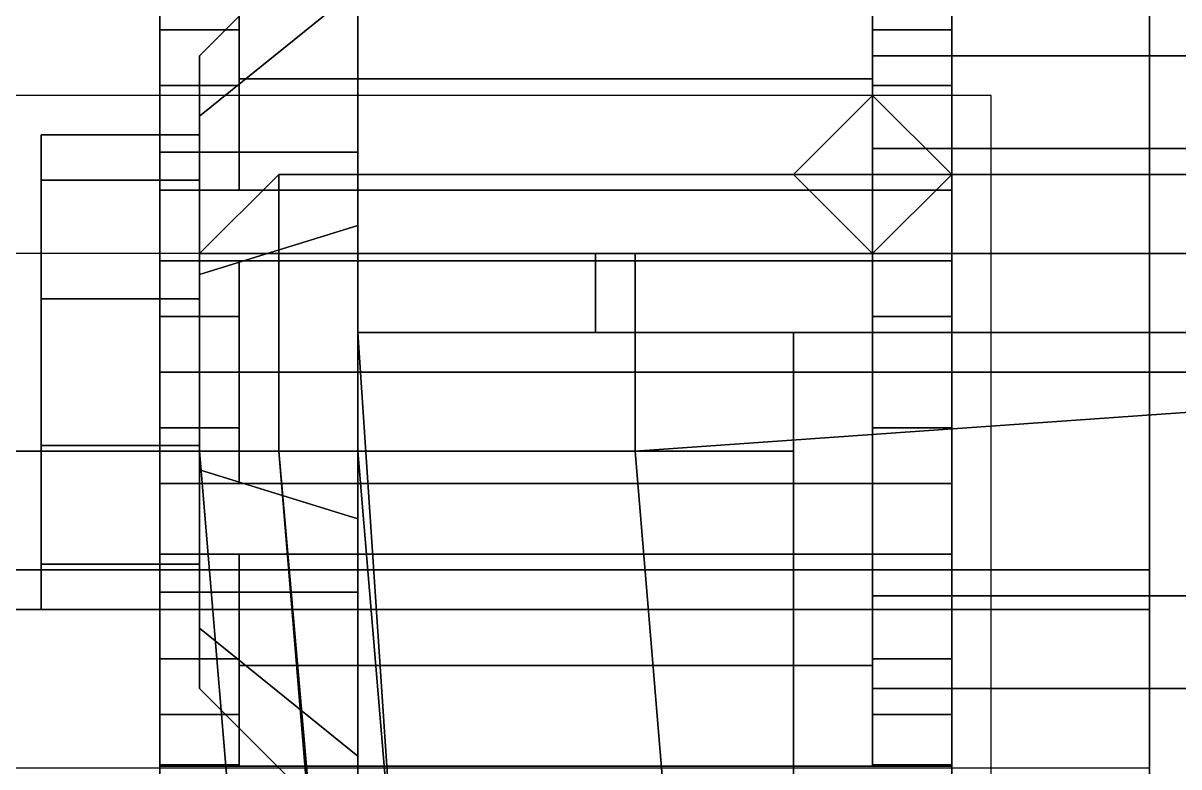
# Model space of a CAD drawing. Header units: millimetres. Extents: x -1 to 1, y -2.4 to 8.9.
# Drawn here: x -0.8646 to -0.5726, y 0.0602 to 0.2483 of the extents above; entities that cross this region are included whole.
import ezdxf

# ---------------------------------------------------------------- set-up
doc = ezdxf.new("R2010")
doc.units = ezdxf.units.MM
for name, color, linetype in [('cab_c4p', 7, 'Continuous'), ('fenders', 6, 'Continuous'), ('fenders_c4p', 6, 'Continuous'), ('internals_c4p', 3, 'Continuous'), ('rear_axle_c4p', 7, 'Continuous'), ('tracks', 3, 'Continuous'), ('wheels_c4p', 2, 'Continuous')]:
    doc.layers.add(name, color=color, linetype=linetype)

msp = doc.modelspace()

# ---------------------------------------------------------------- linework, layer by layer
for points in [[(-0.65, 0.23, 0.4), (-0.67, 0.21, 0.4), (-0.67, 0.21, 0.93), (-0.65, 0.23, 0.93)], [(-0.65, 0.23, 0.93), (-0.67, 0.21, 0.93), (-0.65, 0.19, 0.93), (-0.63, 0.21, 0.93)], [(-0.63, 0.21, 0.4), (-0.65, 0.23, 0.4), (-0.65, 0.23, 0.93), (-0.63, 0.21, 0.93)], [(-0.8, 0.19, 2.05), (-0.8, 0.19, 2.05), (-0.82, 0.19, 2.06), (-0.8, 0.21, 2.06)], [(-0.8, 0.21, 2.06), (-0.82, 0.19, 2.06), (-0.8, 0.19, 2.07)], [(0.8, 0.19, 2.05), (-0.8, 0.19, 2.05), (-0.8, 0.21, 2.06), (0.8, 0.21, 2.06)], [(0.8, 0.21, 2.06), (-0.8, 0.21, 2.06), (-0.8, 0.19, 2.07), (0.8, 0.19, 2.07)], [(-0.67, 0.21, 0.4), (-0.65, 0.19, 0.4), (-0.65, 0.19, 0.93), (-0.67, 0.21, 0.93)], [(-0.65, 0.19, 0.4), (-0.63, 0.21, 0.4), (-0.63, 0.21, 0.93), (-0.65, 0.19, 0.93)], [(-0.82, 0.19, 2.06), (-0.82, 0.14, 2.06), (-0.8, 0.14, 2.07), (-0.8, 0.19, 2.07)], [(-0.8, 0.19, 2.05), (-0.8, 0.14, 2.05), (-0.82, 0.14, 2.06), (-0.82, 0.19, 2.06)], [(-0.8, 0.19, 0.69), (-0.8, 0.14, 0.69), (-0.8, 0.14, 2.05), (-0.8, 0.19, 2.05)], [(0.8, 0.19, 0.69), (-0.8, 0.19, 0.69), (-0.27, 0.19, 1.66), (0.27, 0.19, 1.66)], [(0.8, 0.19, 2.07), (-0.8, 0.19, 2.07), (-0.71, 0.19, 2.14), (0.71, 0.19, 2.14)], [(-0.8, 0.19, 2.07), (-0.8, 0.14, 2.07), (-0.71, 0.14, 2.14), (-0.71, 0.19, 2.14)], [(0.27, 0.19, 1.9), (-0.27, 0.19, 1.9), (-0.8, 0.19, 2.05), (0.8, 0.19, 2.05)], [(-0.27, 0.19, 1.66), (-0.8, 0.19, 0.69), (-0.8, 0.19, 2.05), (-0.27, 0.19, 1.9)], [(-0.71, 0.19, 2.14), (-0.71, 0.14, 2.14), (0, 0.19, 2.2)], [(-0.71, 0.14, 2.14), (-0.69, -0.1, 2.14), (0, -0.44, 2.2), (0, 0.19, 2.2)], [(0.71, 0.19, 2.14), (-0.71, 0.19, 2.14), (0, 0.19, 2.2)], [(-0.82, 0.14, 2.06), (-0.8, -0.1, 2.06), (-0.78, -0.1, 2.07), (-0.8, 0.14, 2.07)], [(-0.8, 0.14, 2.05), (-0.78, -0.1, 2.05), (-0.8, -0.1, 2.06), (-0.82, 0.14, 2.06)], [(-0.8, 0.14, 0.69), (-0.78, -0.1, 0.69), (-0.78, -0.1, 1.56), (-0.78333, -0.05, 1.56)], [(-0.8, 0.14, 2.07), (-0.78, -0.1, 2.07), (-0.69, -0.1, 2.14), (-0.71, 0.14, 2.14)], [(-0.78417, -0.05, 1.99), (-0.78, -0.1, 1.99), (-0.78, -0.1, 2.05), (-0.8, 0.14, 2.05)], [(-0.8, 0.14, 0.69), (-0.78333, -0.05, 1.56), (-0.78417, -0.05, 1.99), (-0.8, 0.14, 2.05)]]:
    msp.add_3dface(points)
at = {"layer": 'cab_c4p'}
for points in [[(-0.8, 0.21, 2.06), (-0.82, 0.19, 2.06), (-0.8, 0.19, 2.07)], [(-0.8, 0.19, 2.05), (-0.8, 0.19, 2.05), (-0.82, 0.19, 2.06), (-0.8, 0.21, 2.06)], [(0.8, 0.21, 2.06), (-0.8, 0.21, 2.06), (-0.8, 0.19, 2.07), (0.8, 0.19, 2.07)], [(0.8, 0.19, 2.05), (-0.8, 0.19, 2.05), (-0.8, 0.21, 2.06), (0.8, 0.21, 2.06)], [(-0.8, 0.19, 2.05), (-0.8, 0.14, 2.05), (-0.82, 0.14, 2.06), (-0.82, 0.19, 2.06)], [(-0.82, 0.19, 2.06), (-0.82, 0.14, 2.06), (-0.8, 0.14, 2.07), (-0.8, 0.19, 2.07)], [(-0.72, 0.19, 1.54), (-0.8, 0.19, 0.84), (-0.8, 0.19, 2.05), (-0.72, 0.19, 2.05)], [(0.8, 0.19, 0.84), (-0.8, 0.19, 0.84), (-0.72, 0.19, 1.54), (0.72, 0.19, 1.54)], [(-0.8, 0.19, 0.84), (-0.8, 0.14, 0.84), (-0.8, 0.14, 2.05), (-0.8, 0.19, 2.05)], [(0.8, 0.19, 2.07), (-0.8, 0.19, 2.07), (-0.71, 0.19, 2.14), (0.71, 0.19, 2.14)], [(-0.8, 0.19, 2.07), (-0.8, 0.14, 2.07), (-0.71, 0.14, 2.14), (-0.71, 0.19, 2.14)], [(0.72, 0.19, 1.54), (-0.72, 0.19, 1.54), (-0.72, 0.17, 1.54), (0.72, 0.17, 1.54)], [(-0.72, 0.19, 1.54), (-0.72, 0.19, 2.05), (-0.72, 0.17, 2.05), (-0.72, 0.17, 1.54)], [(0.71, 0.19, 2.14), (-0.71, 0.19, 2.14), (0, 0.19, 2.2)], [(-0.71, 0.14, 2.14), (-0.69, -0.1, 2.14), (0, -0.44, 2.2), (0, 0.19, 2.2)], [(-0.71, 0.19, 2.14), (-0.71, 0.14, 2.14), (0, 0.19, 2.2)], [(-0.8, 0.14, 2.05), (-0.78, -0.1, 2.05), (-0.8, -0.1, 2.06), (-0.82, 0.14, 2.06)], [(-0.82, 0.14, 2.06), (-0.8, -0.1, 2.06), (-0.78, -0.1, 2.07), (-0.8, 0.14, 2.07)], [(-0.8, 0.14, 0.84), (-0.79, 0.02, 1.54), (-0.79, 0.02, 2.05), (-0.8, 0.14, 2.05)], [(-0.8, 0.14, 2.07), (-0.78, -0.1, 2.07), (-0.69, -0.1, 2.14), (-0.71, 0.14, 2.14)], [(-0.8, 0.14, 0.84), (-0.78667, -0.02, 0.81), (-0.79, 0.02, 1.54)]]:
    msp.add_3dface(points, dxfattribs=at)
at = {"layer": 'fenders'}
msp.add_3dface([(-0.92, -1.22, 0.4), (-0.62, -1.22, 0.4), (-0.62, 0.23, 0.4), (-0.92, 0.23, 0.4)], dxfattribs=at)
at = {"layer": 'fenders_c4p'}
for points in [[(-0.92, 0.14, 0.84), (-0.8, 0.14, 0.84), (-0.8, 0.19, 0.84), (-0.92, 0.19, 0.84)], [(-0.92, -0.02, 0.81), (-0.78667, -0.02, 0.81), (-0.8, 0.14, 0.84), (-0.92, 0.14, 0.84)]]:
    msp.add_3dface(points, dxfattribs=at)
at = {"layer": 'internals_c4p'}
for points in [[(-0.67, 0.17, 1.54), (-0.72, 0.17, 1.54), (-0.78, 0.17, 0.86), (-0.67, 0.17, 0.86)], [(-0.72, 0.17, 2.05), (-0.78, 0.17, 2.05), (-0.78, 0.17, 0.86), (-0.72, 0.17, 1.54)], [(-0.67, 0.17, 0.86), (-0.78, 0.17, 0.86), (-0.78, 0.14, 0.86), (-0.67, 0.14, 0.86)], [(-0.78, 0.17, 2.05), (-0.78, 0.17, 2.05), (-0.78, 0.14, 0.86), (-0.78, 0.17, 0.86)], [(-0.78, 0.14, 0.86), (-0.78, 0.17, 2.05), (-0.77, 0.02, 1.54), (-0.76667, -0.02, 0.83)], [(-0.78, 0.17, 2.05), (-0.77, 0.02, 2.05), (-0.77, 0.02, 2.05), (-0.77, 0.02, 1.54)], [(0.67, 0.17, 1.54), (-0.67, 0.17, 1.54), (-0.67, 0.01, 1.54), (0.67, 0.01, 1.54)], [(-0.67, 0.01, 1.54), (-0.67, 0.17, 1.54), (-0.67, 0.14, 0.86), (-0.67, 0.01, 1.12)], [(-0.67, 0.17, 1.54), (-0.67, 0.17, 1.54), (-0.67, 0.17, 0.86), (-0.67, 0.14, 0.86)], [(-0.67, 0.14, 0.86), (-0.78, 0.14, 0.86), (-0.76667, -0.02, 0.83), (-0.67, -0.02, 0.83)], [(-0.67, 0.01, 1.12), (-0.67, 0.01, 1.12), (-0.67, 0.14, 0.86), (-0.67, -0.02, 0.83)]]:
    msp.add_3dface(points, dxfattribs=at)
at = {"layer": 'rear_axle_c4p'}
for points in [[(0.65, 0.24, 0.43), (0.65, 0.21657, 0.37343), (-0.65, 0.21657, 0.37343), (-0.65, 0.24, 0.43)], [(0.65, 0.21657, 0.48657), (0.65, 0.24, 0.43), (-0.65, 0.24, 0.43), (-0.65, 0.21657, 0.48657)], [(0.65, 0.21657, 0.37343), (0.65, 0.16, 0.35), (-0.65, 0.16, 0.35), (-0.65, 0.21657, 0.37343)], [(0.65, 0.16, 0.51), (0.65, 0.21657, 0.48657), (-0.65, 0.21657, 0.48657), (-0.65, 0.16, 0.51)], [(0.65, 0.16, 0.35), (0.65, 0.10343, 0.37343), (-0.65, 0.10343, 0.37343), (-0.65, 0.16, 0.35)], [(0.65, 0.10343, 0.48657), (0.65, 0.16, 0.51), (-0.65, 0.16, 0.51), (-0.65, 0.10343, 0.48657)], [(0.65, 0.10343, 0.37343), (0.65, 0.08, 0.43), (-0.65, 0.08, 0.43), (-0.65, 0.10343, 0.37343)], [(0.65, 0.08, 0.43), (0.65, 0.10343, 0.48657), (-0.65, 0.10343, 0.48657), (-0.65, 0.08, 0.43)]]:
    msp.add_3dface(points, dxfattribs=at)
at = {"layer": 'tracks'}
for points in [[(-0.88, 0.11, 0.67), (-0.88, 1.13, 0.7), (-0.58, 1.13, 0.7), (-0.58, 0.11, 0.67)], [(-0.58, 0.1, 0.72), (-0.58, 1.13, 0.75), (-0.88, 1.13, 0.75), (-0.88, 0.1, 0.72)], [(-0.58, 1.13, 0.7), (-0.58, 1.13, 0.75), (-0.58, 0.1, 0.72), (-0.58, 0.11, 0.67)], [(-0.88, 0.59, 0.06), (-0.88, 0.06, 0.21), (-0.58, 0.06, 0.21), (-0.58, 0.59, 0.06)], [(-0.58, 0.06, 0.21), (-0.58, 0.01, 0.18), (-0.58, 0.57, 0.01), (-0.58, 0.59, 0.06)], [(-0.58, 0.57, 0.01), (-0.58, 0.01, 0.18), (-0.88, 0.01, 0.18), (-0.88, 0.57, 0.01)], [(-0.88, 0.02, 0.63), (-0.88, 0.11, 0.67), (-0.58, 0.11, 0.67), (-0.58, 0.02, 0.63)], [(-0.58, 0.11, 0.67), (-0.58, 0.1, 0.72), (-0.58, 0.01, 0.68), (-0.58, 0.02, 0.63)], [(-0.58, 0.01, 0.68), (-0.58, 0.1, 0.72), (-0.88, 0.1, 0.72), (-0.88, 0.01, 0.68)]]:
    msp.add_3dface(points, dxfattribs=at)
at = {"layer": 'wheels_c4p'}
for points in [[(-0.83, 0.35416, 0.28893), (-0.83, 0.30107, 0.23584), (-0.83, 0.21562, 0.25881), (-0.83, 0.30562, 0.3242)], [(-0.78, 0.21562, 0.25881), (-0.78, 0.30562, 0.3242), (-0.83, 0.30562, 0.3242), (-0.83, 0.21562, 0.25881)], [(-0.78, 0.30562, 0.5358), (-0.78, 0.21562, 0.60119), (-0.83, 0.21562, 0.60119), (-0.83, 0.30562, 0.5358)], [(-0.83, 0.23416, 0.65825), (-0.83, 0.30107, 0.62416), (-0.83, 0.30562, 0.5358), (-0.83, 0.21562, 0.60119)], [(-0.78, 0.21562, 0.60119), (-0.78, 0.30562, 0.5358), (-0.78, 0.25708, 0.50053), (-0.78, 0.19708, 0.54413)], [(-0.78, 0.30562, 0.3242), (-0.78, 0.21562, 0.25881), (-0.78, 0.19708, 0.31587), (-0.78, 0.25708, 0.35947)], [(-0.83, 0.30107, 0.23584), (-0.83, 0.23416, 0.20175), (-0.83, 0.21562, 0.25881)], [(-0.78, 0.25708, 0.50053), (-0.78, 0.28, 0.43), (-0.82, 0.24, 0.43), (-0.82, 0.22472, 0.47702)], [(-0.78, 0.28, 0.43), (-0.78, 0.25708, 0.35947), (-0.82, 0.22472, 0.38298), (-0.82, 0.24, 0.43)], [(-0.83, 0.24652, 0.6963), (-0.83, 0.25922, 0.68983), (-0.83, 0.25956, 0.64531), (-0.83, 0.23416, 0.65825)], [(-0.83, 0.25922, 0.17017), (-0.83, 0.24652, 0.1637), (-0.83, 0.23416, 0.20175), (-0.83, 0.25956, 0.21469)], [(-0.81, 0.24652, 0.6963), (-0.81, 0.25922, 0.68983), (-0.83, 0.25922, 0.68983), (-0.83, 0.24652, 0.6963)], [(-0.81, 0.25922, 0.17017), (-0.81, 0.24652, 0.1637), (-0.83, 0.24652, 0.1637), (-0.83, 0.25922, 0.17017)], [(-0.78, 0.19708, 0.54413), (-0.78, 0.25708, 0.50053), (-0.82, 0.22472, 0.47702), (-0.82, 0.18472, 0.50608)], [(-0.78, 0.25708, 0.35947), (-0.78, 0.19708, 0.31587), (-0.82, 0.18472, 0.35392), (-0.82, 0.22472, 0.38298)], [(-0.65, 0.23416, 0.65825), (-0.65, 0.25956, 0.64531), (-0.81, 0.25956, 0.64531), (-0.81, 0.23416, 0.65825)], [(-0.81, 0.23416, 0.65825), (-0.81, 0.25956, 0.64531), (-0.81, 0.25922, 0.68983), (-0.81, 0.24652, 0.6963)], [(-0.65, 0.25956, 0.21469), (-0.65, 0.23416, 0.20175), (-0.81, 0.23416, 0.20175), (-0.81, 0.25956, 0.21469)], [(-0.81, 0.25956, 0.21469), (-0.81, 0.23416, 0.20175), (-0.81, 0.24652, 0.1637), (-0.81, 0.25922, 0.17017)], [(-0.65, 0.24652, 0.6963), (-0.65, 0.25922, 0.68983), (-0.65, 0.25956, 0.64531), (-0.65, 0.23416, 0.65825)], [(-0.65, 0.25922, 0.17017), (-0.65, 0.24652, 0.1637), (-0.65, 0.23416, 0.20175), (-0.65, 0.25956, 0.21469)], [(-0.63, 0.24652, 0.6963), (-0.63, 0.25922, 0.68983), (-0.65, 0.25922, 0.68983), (-0.65, 0.24652, 0.6963)], [(-0.63, 0.25922, 0.17017), (-0.63, 0.24652, 0.1637), (-0.65, 0.24652, 0.1637), (-0.65, 0.25922, 0.17017)], [(-0.63, 0.23416, 0.65825), (-0.63, 0.25956, 0.64531), (-0.63, 0.25922, 0.68983), (-0.63, 0.24652, 0.6963)], [(-0.63, 0.25956, 0.21469), (-0.63, 0.23416, 0.20175), (-0.63, 0.24652, 0.1637), (-0.63, 0.25922, 0.17017)], [(-0.81, 0.23245, 0.69853), (-0.81, 0.24652, 0.6963), (-0.83, 0.24652, 0.6963), (-0.83, 0.23245, 0.69853)], [(-0.83, 0.23245, 0.69853), (-0.83, 0.24652, 0.6963), (-0.83, 0.23416, 0.65825), (-0.83, 0.20601, 0.66271)], [(-0.81, 0.24652, 0.1637), (-0.81, 0.23245, 0.16147), (-0.83, 0.23245, 0.16147), (-0.83, 0.24652, 0.1637)], [(-0.83, 0.24652, 0.1637), (-0.83, 0.23245, 0.16147), (-0.83, 0.20601, 0.19729), (-0.83, 0.23416, 0.20175)], [(-0.81, 0.20601, 0.66271), (-0.81, 0.23416, 0.65825), (-0.81, 0.24652, 0.6963), (-0.81, 0.23245, 0.69853)], [(-0.81, 0.23416, 0.20175), (-0.81, 0.20601, 0.19729), (-0.81, 0.23245, 0.16147), (-0.81, 0.24652, 0.1637)], [(-0.65, 0.23245, 0.69853), (-0.65, 0.24652, 0.6963), (-0.65, 0.23416, 0.65825), (-0.65, 0.20601, 0.66271)], [(-0.63, 0.23245, 0.69853), (-0.63, 0.24652, 0.6963), (-0.65, 0.24652, 0.6963), (-0.65, 0.23245, 0.69853)], [(-0.65, 0.24652, 0.1637), (-0.65, 0.23245, 0.16147), (-0.65, 0.20601, 0.19729), (-0.65, 0.23416, 0.20175)], [(-0.63, 0.24652, 0.1637), (-0.63, 0.23245, 0.16147), (-0.65, 0.23245, 0.16147), (-0.65, 0.24652, 0.1637)], [(-0.63, 0.20601, 0.66271), (-0.63, 0.23416, 0.65825), (-0.63, 0.24652, 0.6963), (-0.63, 0.23245, 0.69853)], [(-0.63, 0.23416, 0.20175), (-0.63, 0.20601, 0.19729), (-0.63, 0.23245, 0.16147), (-0.63, 0.24652, 0.1637)], [(-0.82, 0.22472, 0.47702), (-0.82, 0.24, 0.43), (-0.82, 0.22, 0.43), (-0.82, 0.20854, 0.46527)], [(-0.82, 0.24, 0.43), (-0.82, 0.22472, 0.38298), (-0.82, 0.20854, 0.39473), (-0.82, 0.22, 0.43)], [(-0.83, 0.23416, 0.20175), (-0.83, 0.16, 0.19), (-0.83, 0.10438, 0.25881), (-0.83, 0.21562, 0.25881)], [(-0.83, 0.16, 0.67), (-0.83, 0.23416, 0.65825), (-0.83, 0.21562, 0.60119)], [(-0.65, 0.20601, 0.66271), (-0.65, 0.23416, 0.65825), (-0.81, 0.23416, 0.65825), (-0.81, 0.20601, 0.66271)], [(-0.65, 0.23416, 0.20175), (-0.65, 0.20601, 0.19729), (-0.81, 0.20601, 0.19729), (-0.81, 0.23416, 0.20175)], [(-0.81, 0.20601, 0.66271), (-0.81, 0.23245, 0.69853), (-0.83, 0.23245, 0.69853), (-0.83, 0.20601, 0.66271)], [(-0.81, 0.23245, 0.16147), (-0.81, 0.20601, 0.19729), (-0.83, 0.20601, 0.19729), (-0.83, 0.23245, 0.16147)], [(-0.63, 0.20601, 0.66271), (-0.63, 0.23245, 0.69853), (-0.65, 0.23245, 0.69853), (-0.65, 0.20601, 0.66271)], [(-0.63, 0.23245, 0.16147), (-0.63, 0.20601, 0.19729), (-0.65, 0.20601, 0.19729), (-0.65, 0.23245, 0.16147)], [(-0.82, 0.18472, 0.50608), (-0.82, 0.22472, 0.47702), (-0.82, 0.20854, 0.46527), (-0.82, 0.17854, 0.48706)], [(-0.82, 0.22472, 0.38298), (-0.82, 0.18472, 0.35392), (-0.82, 0.17854, 0.37294), (-0.82, 0.20854, 0.39473)], [(-0.82, 0.20854, 0.46527), (-0.82, 0.22, 0.43), (-0.86, 0.22, 0.43), (-0.86, 0.20854, 0.46527)], [(-0.82, 0.22, 0.43), (-0.82, 0.20854, 0.39473), (-0.86, 0.20854, 0.39473), (-0.86, 0.22, 0.43)], [(-0.86, 0.11146, 0.46527), (-0.86, 0.20854, 0.46527), (-0.86, 0.22, 0.43), (-0.86, 0.1, 0.43)], [(-0.86, 0.1, 0.43), (-0.86, 0.22, 0.43), (-0.86, 0.20854, 0.39473), (-0.86, 0.11146, 0.39473)], [(-0.78, 0.10438, 0.25881), (-0.78, 0.21562, 0.25881), (-0.83, 0.21562, 0.25881), (-0.83, 0.10438, 0.25881)], [(-0.78, 0.21562, 0.60119), (-0.78, 0.10438, 0.60119), (-0.83, 0.10438, 0.60119), (-0.83, 0.21562, 0.60119)], [(-0.83, 0.08584, 0.65825), (-0.83, 0.16, 0.67), (-0.83, 0.21562, 0.60119), (-0.83, 0.10438, 0.60119)], [(-0.78, 0.21562, 0.25881), (-0.78, 0.10438, 0.25881), (-0.78, 0.12292, 0.31587), (-0.78, 0.19708, 0.31587)], [(-0.78, 0.10438, 0.60119), (-0.78, 0.21562, 0.60119), (-0.78, 0.19708, 0.54413), (-0.78, 0.12292, 0.54413)], [(-0.82, 0.17854, 0.48706), (-0.82, 0.20854, 0.46527), (-0.86, 0.20854, 0.46527), (-0.86, 0.17854, 0.48706)], [(-0.82, 0.20854, 0.39473), (-0.82, 0.17854, 0.37294), (-0.86, 0.17854, 0.37294), (-0.86, 0.20854, 0.39473)], [(-0.86, 0.14146, 0.48706), (-0.86, 0.17854, 0.48706), (-0.86, 0.20854, 0.46527), (-0.86, 0.11146, 0.46527)], [(-0.86, 0.11146, 0.39473), (-0.86, 0.20854, 0.39473), (-0.86, 0.17854, 0.37294), (-0.86, 0.14146, 0.37294)], [(-0.63, 0.20601, 0.19729), (-0.63, 0.18815, 0.19446), (-0.83, 0.18815, 0.19446), (-0.83, 0.20601, 0.19729)], [(-0.63, 0.18815, 0.66554), (-0.63, 0.20601, 0.66271), (-0.83, 0.20601, 0.66271), (-0.83, 0.18815, 0.66554)], [(-0.78, 0.12292, 0.54413), (-0.78, 0.19708, 0.54413), (-0.82, 0.18472, 0.50608), (-0.82, 0.13528, 0.50608)], [(-0.78, 0.19708, 0.31587), (-0.78, 0.12292, 0.31587), (-0.82, 0.13528, 0.35392), (-0.82, 0.18472, 0.35392)], [(-0.81, 0.17408, 0.70777), (-0.81, 0.18815, 0.66554), (-0.83, 0.18815, 0.66554), (-0.83, 0.17408, 0.70777)], [(-0.83, 0.16, 0.71), (-0.83, 0.17408, 0.70777), (-0.83, 0.18815, 0.66554), (-0.83, 0.16, 0.67)], [(-0.83, 0.17408, 0.15223), (-0.83, 0.16, 0.15), (-0.83, 0.16, 0.19), (-0.83, 0.18815, 0.19446)], [(-0.81, 0.18815, 0.19446), (-0.81, 0.17408, 0.15223), (-0.83, 0.17408, 0.15223), (-0.83, 0.18815, 0.19446)], [(-0.81, 0.16, 0.67), (-0.81, 0.18815, 0.66554), (-0.81, 0.17408, 0.70777), (-0.81, 0.16, 0.71)], [(-0.65, 0.16, 0.67), (-0.65, 0.18815, 0.66554), (-0.81, 0.18815, 0.66554), (-0.81, 0.16, 0.67)], [(-0.65, 0.18815, 0.19446), (-0.65, 0.16, 0.19), (-0.81, 0.16, 0.19), (-0.81, 0.18815, 0.19446)], [(-0.81, 0.18815, 0.19446), (-0.81, 0.16, 0.19), (-0.81, 0.16, 0.15), (-0.81, 0.17408, 0.15223)], [(-0.65, 0.16, 0.71), (-0.65, 0.17408, 0.70777), (-0.65, 0.18815, 0.66554), (-0.65, 0.16, 0.67)], [(-0.63, 0.17408, 0.70777), (-0.63, 0.18815, 0.66554), (-0.65, 0.18815, 0.66554), (-0.65, 0.17408, 0.70777)], [(-0.63, 0.18815, 0.19446), (-0.63, 0.17408, 0.15223), (-0.65, 0.17408, 0.15223), (-0.65, 0.18815, 0.19446)], [(-0.65, 0.17408, 0.15223), (-0.65, 0.16, 0.15), (-0.65, 0.16, 0.19), (-0.65, 0.18815, 0.19446)], [(-0.63, 0.16, 0.67), (-0.63, 0.18815, 0.66554), (-0.63, 0.17408, 0.70777), (-0.63, 0.16, 0.71)], [(-0.63, 0.18815, 0.19446), (-0.63, 0.16, 0.19), (-0.63, 0.16, 0.15), (-0.63, 0.17408, 0.15223)], [(-0.82, 0.18472, 0.35392), (-0.82, 0.13528, 0.35392), (-0.82, 0.14146, 0.37294), (-0.82, 0.17854, 0.37294)], [(-0.82, 0.13528, 0.50608), (-0.82, 0.18472, 0.50608), (-0.82, 0.17854, 0.48706), (-0.82, 0.14146, 0.48706)], [(-0.82, 0.14146, 0.48706), (-0.82, 0.17854, 0.48706), (-0.86, 0.17854, 0.48706), (-0.86, 0.14146, 0.48706)], [(-0.82, 0.17854, 0.37294), (-0.82, 0.14146, 0.37294), (-0.86, 0.14146, 0.37294), (-0.86, 0.17854, 0.37294)], [(-0.81, 0.16, 0.71), (-0.81, 0.17408, 0.70777), (-0.83, 0.17408, 0.70777), (-0.83, 0.16, 0.71)], [(-0.81, 0.17408, 0.15223), (-0.81, 0.16, 0.15), (-0.83, 0.16, 0.15), (-0.83, 0.17408, 0.15223)], [(-0.63, 0.16, 0.71), (-0.63, 0.17408, 0.70777), (-0.65, 0.17408, 0.70777), (-0.65, 0.16, 0.71)], [(-0.63, 0.17408, 0.15223), (-0.63, 0.16, 0.15), (-0.65, 0.16, 0.15), (-0.65, 0.17408, 0.15223)], [(-0.83, 0.14592, 0.70777), (-0.83, 0.16, 0.71), (-0.83, 0.16, 0.67), (-0.83, 0.13185, 0.66554)], [(-0.81, 0.14592, 0.70777), (-0.81, 0.16, 0.71), (-0.83, 0.16, 0.71), (-0.83, 0.14592, 0.70777)], [(-0.81, 0.16, 0.15), (-0.81, 0.14592, 0.15223), (-0.83, 0.14592, 0.15223), (-0.83, 0.16, 0.15)], [(-0.83, 0.16, 0.15), (-0.83, 0.14592, 0.15223), (-0.83, 0.13185, 0.19446), (-0.83, 0.16, 0.19)], [(-0.83, 0.16, 0.19), (-0.83, 0.08584, 0.20175), (-0.83, 0.10438, 0.25881)], [(-0.81, 0.13185, 0.66554), (-0.81, 0.16, 0.67), (-0.81, 0.16, 0.71), (-0.81, 0.14592, 0.70777)], [(-0.65, 0.13185, 0.66554), (-0.65, 0.16, 0.67), (-0.81, 0.16, 0.67), (-0.81, 0.13185, 0.66554)], [(-0.65, 0.16, 0.19), (-0.65, 0.13185, 0.19446), (-0.81, 0.13185, 0.19446), (-0.81, 0.16, 0.19)], [(-0.81, 0.16, 0.19), (-0.81, 0.13185, 0.19446), (-0.81, 0.14592, 0.15223), (-0.81, 0.16, 0.15)], [(-0.63, 0.14592, 0.70777), (-0.63, 0.16, 0.71), (-0.65, 0.16, 0.71), (-0.65, 0.14592, 0.70777)], [(-0.65, 0.14592, 0.70777), (-0.65, 0.16, 0.71), (-0.65, 0.16, 0.67), (-0.65, 0.13185, 0.66554)], [(-0.65, 0.16, 0.15), (-0.65, 0.14592, 0.15223), (-0.65, 0.13185, 0.19446), (-0.65, 0.16, 0.19)], [(-0.63, 0.16, 0.15), (-0.63, 0.14592, 0.15223), (-0.65, 0.14592, 0.15223), (-0.65, 0.16, 0.15)], [(-0.63, 0.13185, 0.66554), (-0.63, 0.16, 0.67), (-0.63, 0.16, 0.71), (-0.63, 0.14592, 0.70777)], [(-0.63, 0.16, 0.19), (-0.63, 0.13185, 0.19446), (-0.63, 0.14592, 0.15223), (-0.63, 0.16, 0.15)], [(-0.81, 0.13185, 0.66554), (-0.81, 0.14592, 0.70777), (-0.83, 0.14592, 0.70777), (-0.83, 0.13185, 0.66554)], [(-0.81, 0.14592, 0.15223), (-0.81, 0.13185, 0.19446), (-0.83, 0.13185, 0.19446), (-0.83, 0.14592, 0.15223)], [(-0.63, 0.13185, 0.66554), (-0.63, 0.14592, 0.70777), (-0.65, 0.14592, 0.70777), (-0.65, 0.13185, 0.66554)], [(-0.63, 0.14592, 0.15223), (-0.63, 0.13185, 0.19446), (-0.65, 0.13185, 0.19446), (-0.65, 0.14592, 0.15223)], [(-0.82, 0.11146, 0.46527), (-0.82, 0.14146, 0.48706), (-0.86, 0.14146, 0.48706), (-0.86, 0.11146, 0.46527)], [(-0.82, 0.14146, 0.37294), (-0.82, 0.11146, 0.39473), (-0.86, 0.11146, 0.39473), (-0.86, 0.14146, 0.37294)], [(-0.82, 0.13528, 0.35392), (-0.82, 0.09528, 0.38298), (-0.82, 0.11146, 0.39473), (-0.82, 0.14146, 0.37294)], [(-0.82, 0.09528, 0.47702), (-0.82, 0.13528, 0.50608), (-0.82, 0.14146, 0.48706), (-0.82, 0.11146, 0.46527)], [(-0.78, 0.06292, 0.50053), (-0.78, 0.12292, 0.54413), (-0.82, 0.13528, 0.50608), (-0.82, 0.09528, 0.47702)], [(-0.78, 0.12292, 0.31587), (-0.78, 0.06292, 0.35947), (-0.82, 0.09528, 0.38298), (-0.82, 0.13528, 0.35392)], [(-0.63, 0.13185, 0.19446), (-0.63, 0.11399, 0.19729), (-0.83, 0.11399, 0.19729), (-0.83, 0.13185, 0.19446)], [(-0.63, 0.11399, 0.66271), (-0.63, 0.13185, 0.66554), (-0.83, 0.13185, 0.66554), (-0.83, 0.11399, 0.66271)], [(-0.78, 0.10438, 0.25881), (-0.78, 0.01438, 0.3242), (-0.78, 0.06292, 0.35947), (-0.78, 0.12292, 0.31587)], [(-0.78, 0.01438, 0.5358), (-0.78, 0.10438, 0.60119), (-0.78, 0.12292, 0.54413), (-0.78, 0.06292, 0.50053)], [(-0.83, 0.08755, 0.16147), (-0.83, 0.07348, 0.1637), (-0.83, 0.08584, 0.20175), (-0.83, 0.11399, 0.19729)], [(-0.81, 0.11399, 0.19729), (-0.81, 0.08755, 0.16147), (-0.83, 0.08755, 0.16147), (-0.83, 0.11399, 0.19729)], [(-0.83, 0.07348, 0.6963), (-0.83, 0.08755, 0.69853), (-0.83, 0.11399, 0.66271), (-0.83, 0.08584, 0.65825)], [(-0.81, 0.08755, 0.69853), (-0.81, 0.11399, 0.66271), (-0.83, 0.11399, 0.66271), (-0.83, 0.08755, 0.69853)], [(-0.65, 0.11399, 0.19729), (-0.65, 0.08584, 0.20175), (-0.81, 0.08584, 0.20175), (-0.81, 0.11399, 0.19729)], [(-0.81, 0.11399, 0.19729), (-0.81, 0.08584, 0.20175), (-0.81, 0.07348, 0.1637), (-0.81, 0.08755, 0.16147)], [(-0.65, 0.08584, 0.65825), (-0.65, 0.11399, 0.66271), (-0.81, 0.11399, 0.66271), (-0.81, 0.08584, 0.65825)], [(-0.81, 0.08584, 0.65825), (-0.81, 0.11399, 0.66271), (-0.81, 0.08755, 0.69853), (-0.81, 0.07348, 0.6963)], [(-0.63, 0.11399, 0.19729), (-0.63, 0.08755, 0.16147), (-0.65, 0.08755, 0.16147), (-0.65, 0.11399, 0.19729)], [(-0.65, 0.08755, 0.16147), (-0.65, 0.07348, 0.1637), (-0.65, 0.08584, 0.20175), (-0.65, 0.11399, 0.19729)], [(-0.63, 0.08755, 0.69853), (-0.63, 0.11399, 0.66271), (-0.65, 0.11399, 0.66271), (-0.65, 0.08755, 0.69853)], [(-0.65, 0.07348, 0.6963), (-0.65, 0.08755, 0.69853), (-0.65, 0.11399, 0.66271), (-0.65, 0.08584, 0.65825)], [(-0.63, 0.11399, 0.19729), (-0.63, 0.08584, 0.20175), (-0.63, 0.07348, 0.1637), (-0.63, 0.08755, 0.16147)], [(-0.63, 0.08584, 0.65825), (-0.63, 0.11399, 0.66271), (-0.63, 0.08755, 0.69853), (-0.63, 0.07348, 0.6963)], [(-0.82, 0.1, 0.43), (-0.82, 0.11146, 0.46527), (-0.86, 0.11146, 0.46527), (-0.86, 0.1, 0.43)], [(-0.82, 0.11146, 0.39473), (-0.82, 0.1, 0.43), (-0.86, 0.1, 0.43), (-0.86, 0.11146, 0.39473)], [(-0.82, 0.09528, 0.38298), (-0.82, 0.08, 0.43), (-0.82, 0.1, 0.43), (-0.82, 0.11146, 0.39473)], [(-0.82, 0.08, 0.43), (-0.82, 0.09528, 0.47702), (-0.82, 0.11146, 0.46527), (-0.82, 0.1, 0.43)], [(-0.78, 0.01438, 0.3242), (-0.78, 0.10438, 0.25881), (-0.83, 0.10438, 0.25881), (-0.83, 0.01438, 0.3242)], [(-0.78, 0.10438, 0.60119), (-0.78, 0.01438, 0.5358), (-0.83, 0.01438, 0.5358), (-0.83, 0.10438, 0.60119)], [(-0.83, 0.08584, 0.20175), (-0.83, 0.01893, 0.23584), (-0.83, 0.01438, 0.3242), (-0.83, 0.10438, 0.25881)], [(-0.83, -0.03416, 0.57107), (-0.83, 0.01893, 0.62416), (-0.83, 0.10438, 0.60119), (-0.83, 0.01438, 0.5358)], [(-0.83, 0.01893, 0.62416), (-0.83, 0.08584, 0.65825), (-0.83, 0.10438, 0.60119)], [(-0.78, 0.04, 0.43), (-0.78, 0.06292, 0.50053), (-0.82, 0.09528, 0.47702), (-0.82, 0.08, 0.43)], [(-0.78, 0.06292, 0.35947), (-0.78, 0.04, 0.43), (-0.82, 0.08, 0.43), (-0.82, 0.09528, 0.38298)], [(-0.81, 0.08755, 0.16147), (-0.81, 0.07348, 0.1637), (-0.83, 0.07348, 0.1637), (-0.83, 0.08755, 0.16147)], [(-0.81, 0.07348, 0.6963), (-0.81, 0.08755, 0.69853), (-0.83, 0.08755, 0.69853), (-0.83, 0.07348, 0.6963)], [(-0.83, 0.07348, 0.1637), (-0.83, 0.06078, 0.17017), (-0.83, 0.06044, 0.21469), (-0.83, 0.08584, 0.20175)], [(-0.83, 0.06078, 0.68983), (-0.83, 0.07348, 0.6963), (-0.83, 0.08584, 0.65825), (-0.83, 0.06044, 0.64531)], [(-0.65, 0.08584, 0.20175), (-0.65, 0.06044, 0.21469), (-0.81, 0.06044, 0.21469), (-0.81, 0.08584, 0.20175)], [(-0.81, 0.08584, 0.20175), (-0.81, 0.06044, 0.21469), (-0.81, 0.06078, 0.17017), (-0.81, 0.07348, 0.1637)], [(-0.65, 0.06044, 0.64531), (-0.65, 0.08584, 0.65825), (-0.81, 0.08584, 0.65825), (-0.81, 0.06044, 0.64531)], [(-0.81, 0.06044, 0.64531), (-0.81, 0.08584, 0.65825), (-0.81, 0.07348, 0.6963), (-0.81, 0.06078, 0.68983)], [(-0.63, 0.08755, 0.16147), (-0.63, 0.07348, 0.1637), (-0.65, 0.07348, 0.1637), (-0.65, 0.08755, 0.16147)], [(-0.63, 0.07348, 0.6963), (-0.63, 0.08755, 0.69853), (-0.65, 0.08755, 0.69853), (-0.65, 0.07348, 0.6963)], [(-0.65, 0.07348, 0.1637), (-0.65, 0.06078, 0.17017), (-0.65, 0.06044, 0.21469), (-0.65, 0.08584, 0.20175)], [(-0.65, 0.06078, 0.68983), (-0.65, 0.07348, 0.6963), (-0.65, 0.08584, 0.65825), (-0.65, 0.06044, 0.64531)], [(-0.63, 0.08584, 0.20175), (-0.63, 0.06044, 0.21469), (-0.63, 0.06078, 0.17017), (-0.63, 0.07348, 0.1637)], [(-0.63, 0.06044, 0.64531), (-0.63, 0.08584, 0.65825), (-0.63, 0.07348, 0.6963), (-0.63, 0.06078, 0.68983)], [(-0.81, 0.07348, 0.1637), (-0.81, 0.06078, 0.17017), (-0.83, 0.06078, 0.17017), (-0.83, 0.07348, 0.1637)], [(-0.81, 0.06078, 0.68983), (-0.81, 0.07348, 0.6963), (-0.83, 0.07348, 0.6963), (-0.83, 0.06078, 0.68983)], [(-0.63, 0.07348, 0.1637), (-0.63, 0.06078, 0.17017), (-0.65, 0.06078, 0.17017), (-0.65, 0.07348, 0.1637)], [(-0.63, 0.06078, 0.68983), (-0.63, 0.07348, 0.6963), (-0.65, 0.07348, 0.6963), (-0.65, 0.06078, 0.68983)], [(-0.78, 0.01438, 0.3242), (-0.78, -0.02, 0.43), (-0.78, 0.04, 0.43), (-0.78, 0.06292, 0.35947)], [(-0.78, -0.02, 0.43), (-0.78, 0.01438, 0.5358), (-0.78, 0.06292, 0.50053), (-0.78, 0.04, 0.43)], [(-0.81, 0.06078, 0.17017), (-0.81, 0.06044, 0.21469), (-0.83, 0.06044, 0.21469), (-0.83, 0.06078, 0.17017)], [(-0.81, 0.06044, 0.64531), (-0.81, 0.06078, 0.68983), (-0.83, 0.06078, 0.68983), (-0.83, 0.06044, 0.64531)], [(-0.63, 0.06044, 0.21469), (-0.63, 0.04433, 0.2229), (-0.83, 0.04433, 0.2229), (-0.83, 0.06044, 0.21469)], [(-0.63, 0.04433, 0.6371), (-0.63, 0.06044, 0.64531), (-0.83, 0.06044, 0.64531), (-0.83, 0.04433, 0.6371)], [(-0.63, 0.06078, 0.17017), (-0.63, 0.06044, 0.21469), (-0.65, 0.06044, 0.21469), (-0.65, 0.06078, 0.17017)], [(-0.63, 0.06044, 0.64531), (-0.63, 0.06078, 0.68983), (-0.65, 0.06078, 0.68983), (-0.65, 0.06044, 0.64531)]]:
    msp.add_3dface(points, dxfattribs=at)

doc.saveas('drawing.dxf')
